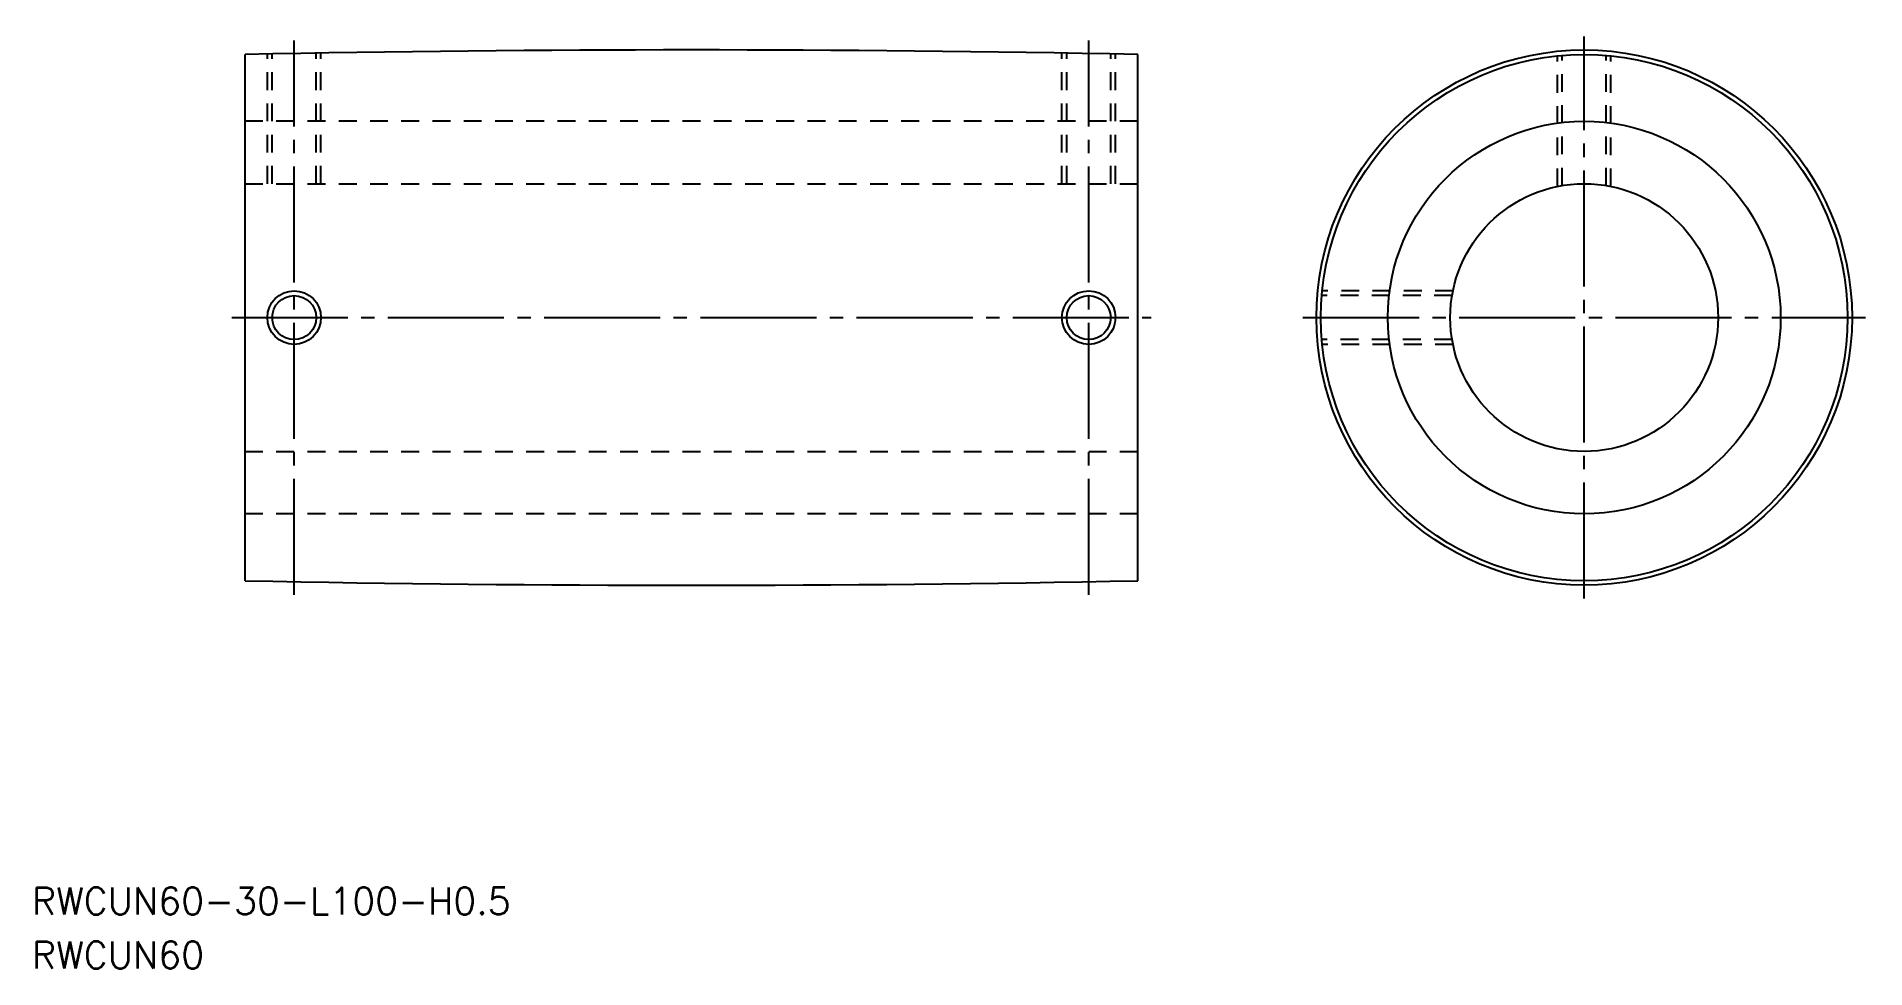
# Model space of a CAD drawing. Extents: x 117 to 322, y 188 to 293.
import ezdxf

# ---------------------------------------------------------------- set-up
doc = ezdxf.new("R2010")
doc.units = 0
doc.linetypes.add('CENTER', pattern=[17.5, 13, -1.5, 1.5, -1.5])
doc.linetypes.add('DASHED', pattern=[3.5, 2, -1.5])
doc.layers.get('0').update_dxf_attribs({"linetype": 'CONTINUOUS'})
doc.layers.add('CENTER', color=1, linetype='CENTER')
doc.styles.get("Standard").update_dxf_attribs({"font": 'txt.shx', "bigfont": '@extfont2.shx'})

msp = doc.modelspace()

# ---------------------------------------------------------------- linework, layer by layer
at = {"color": 7, "linetype": 'CONTINUOUS'}
for p, q in [((140.31, 231.61), (140.31, 290.61)), ((240.31, 231.61), (240.31, 290.61))]:
    msp.add_line(p, q, dxfattribs=at)
at = {"color": 3, "linetype": 'DASHED'}
for p, q in [((142.81, 276.11), (142.81, 290.66)), ((143.35, 276.11), (143.35, 290.67)), ((148.27, 276.11), (148.27, 290.76)), ((148.81, 276.11), (148.81, 290.77)), ((231.81, 276.11), (231.81, 290.77)), ((232.35, 276.11), (232.35, 290.76)), ((237.27, 276.11), (237.27, 290.67)), ((237.81, 276.11), (237.81, 290.66)), ((287.31, 275.81), (287.31, 290.46)), ((287.85, 275.91), (287.85, 290.51)), ((292.77, 275.91), (292.77, 290.51)), ((293.31, 275.81), (293.31, 290.46)), ((240.31, 283.11), (140.31, 283.11)), ((140.31, 276.11), (240.31, 276.11)), ((275.51, 263.57), (260.91, 263.57)), ((275.61, 264.11), (260.96, 264.11)), ((275.51, 258.65), (260.91, 258.65)), ((275.61, 258.11), (260.96, 258.11)), ((140.31, 246.11), (240.31, 246.11)), ((240.31, 239.11), (140.31, 239.11))]:
    msp.add_line(p, q, dxfattribs=at)
at = {"color": 7, "linetype": 'CONTINUOUS'}
for centre, radius in [((290.31, 261.11), 30), ((290.31, 261.11), 29.5), ((290.31, 261.11), 22), ((290.31, 261.11), 15), ((145.81, 261.11), 2.46), ((234.81, 261.11), 2.46)]:
    msp.add_circle(centre, radius, dxfattribs=at)
at = {"color": 3, "linetype": 'CONTINUOUS'}
for centre in [(145.81, 261.11), (234.81, 261.11)]:
    msp.add_circle(centre, 3, dxfattribs=at)
at = {"color": 7, "linetype": 'CONTINUOUS'}
for centre, start, end in [((190.31, -2209.14), 88.85412, 91.14588), ((190.31, 2731.36), 268.85412, 271.14588)]:
    msp.add_arc(centre, 2500.25, start, end, dxfattribs=at)
at = {"layer": 'CENTER', "color": 1, "linetype": 'CENTER'}
for p, q in [((145.81, 230.03), (145.81, 292.18)), ((234.81, 230.03), (234.81, 292.18)), ((290.31, 229.61), (290.31, 292.61)), ((138.81, 261.11), (241.81, 261.11)), ((258.81, 261.11), (321.81, 261.11))]:
    msp.add_line(p, q, dxfattribs=at)

# ---------------------------------------------------------------- texts
at = {"color": 7, "linetype": 'CONTINUOUS'}
for s, p in [('RWCUN60-30-L100-H0.5', (116.44, 194.22)), ('RWCUN60', (116.44, 188.16))]:
    msp.add_text(s, height=3, dxfattribs=at).set_placement(p)

doc.saveas('drawing.dxf')
